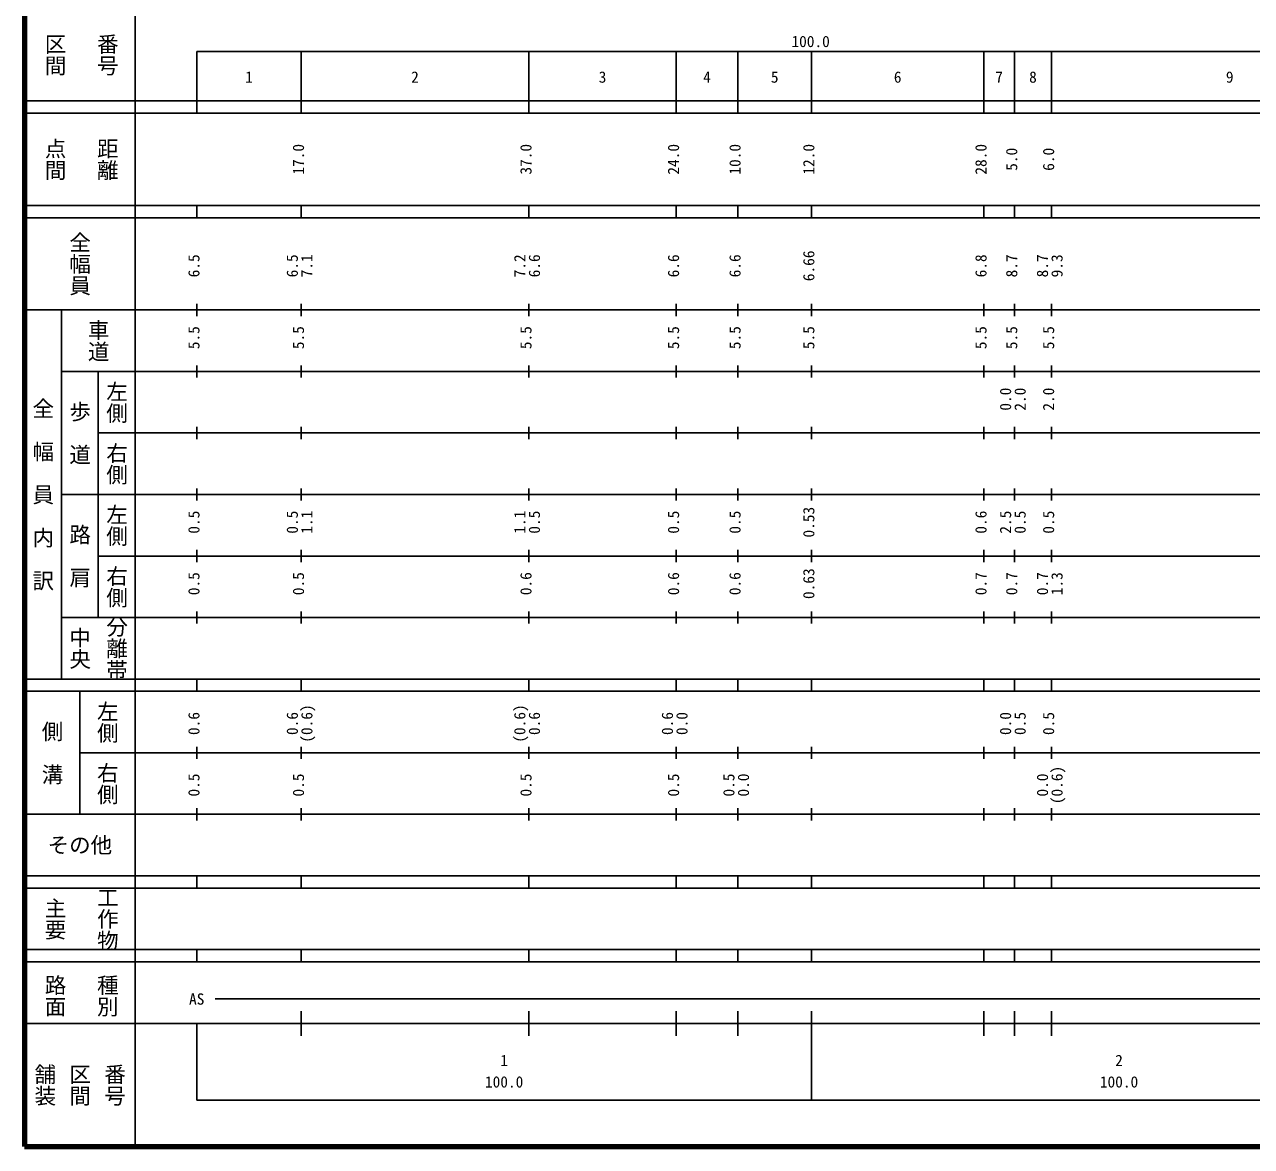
# Model space of a CAD drawing. Units: millimetres on the paper, enlarged 1000 times. Extents: x 40000 to 680000, y 20000 to 380000.
# Drawn here: x 40000 to 239538, y 20000 to 202409 of the extents above; entities that cross this region are included whole.
import ezdxf
from ezdxf.enums import TextEntityAlignment as Align

# ---------------------------------------------------------------- set-up
doc = ezdxf.new("R2010")
doc.units = ezdxf.units.MM
doc.header["$LTSCALE"] = 1000
doc.layers.add('M-TTL', color=2, linetype='Continuous', lineweight=140)
doc.layers.add('M-TTL-BAND', color=7, linetype='Continuous', lineweight=25)
doc.styles.add('@ＭＳ ゴシック', font='')
doc.styles.add('ＭＳ ゴシック', font='')
doc.styles.get('@ＭＳ ゴシック').set_extended_font_data('@MS Gothic')
doc.styles.get('ＭＳ ゴシック').set_extended_font_data('MS Gothic')

msp = doc.modelspace()

# ---------------------------------------------------------------- linework, layer by layer
at = {"layer": 'M-TTL'}
for p, q in [((40000, 380000), (40000, 20000)), ((40000, 20000), (680000, 20000))]:
    msp.add_line(p, q, dxfattribs=at)
at = {"layer": 'M-TTL-BAND'}
for p, q in [((58000, 370000), (58000, 20000)), ((68000, 198000), (579000, 198000)), ((68000, 198000), (68000, 188000)), ((85000, 188000), (85000, 198000)), ((122000, 188000), (122000, 198000)), ((146000, 188000), (146000, 198000)), ((156000, 188000), (156000, 198000)), ((168000, 188000), (168000, 198000)), ((196000, 188000), (196000, 198000)), ((201000, 188000), (201000, 198000)), ((207000, 188000), (207000, 198000)), ((40000, 190000), (579000, 190000)), ((40000, 188000), (579000, 188000)), ((40000, 173000), (579000, 173000)), ((68000, 171000), (68000, 173000)), ((85000, 171000), (85000, 173000)), ((122000, 171000), (122000, 173000)), ((146000, 171000), (146000, 173000)), ((156000, 171000), (156000, 173000)), ((168000, 171000), (168000, 173000)), ((196000, 171000), (196000, 173000)), ((201000, 171000), (201000, 173000)), ((207000, 171000), (207000, 173000)), ((40000, 171000), (579000, 171000)), ((40000, 156000), (579000, 156000)), ((46000, 96000), (46000, 156000)), ((68000, 155000), (68000, 157000)), ((85000, 155000), (85000, 157000)), ((122000, 155000), (122000, 157000)), ((146000, 155000), (146000, 157000)), ((156000, 155000), (156000, 157000)), ((168000, 155000), (168000, 157000)), ((196000, 155000), (196000, 157000)), ((201000, 155000), (201000, 157000)), ((207000, 155000), (207000, 157000)), ((46000, 146000), (579000, 146000)), ((52000, 146000), (52000, 106000)), ((68000, 145000), (68000, 147000)), ((85000, 145000), (85000, 147000)), ((122000, 145000), (122000, 147000)), ((146000, 145000), (146000, 147000)), ((156000, 145000), (156000, 147000)), ((168000, 145000), (168000, 147000)), ((196000, 145000), (196000, 147000)), ((201000, 145000), (201000, 147000)), ((207000, 145000), (207000, 147000)), ((52000, 136000), (579000, 136000)), ((68000, 135000), (68000, 137000)), ((85000, 135000), (85000, 137000)), ((122000, 135000), (122000, 137000)), ((146000, 135000), (146000, 137000)), ((156000, 135000), (156000, 137000)), ((168000, 135000), (168000, 137000)), ((196000, 135000), (196000, 137000)), ((201000, 135000), (201000, 137000)), ((207000, 135000), (207000, 137000)), ((46000, 126000), (579000, 126000)), ((68000, 125000), (68000, 127000)), ((85000, 125000), (85000, 127000)), ((122000, 125000), (122000, 127000)), ((146000, 125000), (146000, 127000)), ((156000, 125000), (156000, 127000)), ((168000, 125000), (168000, 127000)), ((196000, 125000), (196000, 127000)), ((201000, 125000), (201000, 127000)), ((207000, 125000), (207000, 127000)), ((52000, 116000), (579000, 116000)), ((68000, 115000), (68000, 117000)), ((85000, 115000), (85000, 117000)), ((122000, 115000), (122000, 117000)), ((146000, 115000), (146000, 117000)), ((156000, 115000), (156000, 117000)), ((168000, 115000), (168000, 117000)), ((196000, 115000), (196000, 117000)), ((201000, 115000), (201000, 117000)), ((207000, 115000), (207000, 117000)), ((46000, 106000), (579000, 106000)), ((68000, 105000), (68000, 107000)), ((85000, 105000), (85000, 107000)), ((122000, 105000), (122000, 107000)), ((146000, 105000), (146000, 107000)), ((156000, 105000), (156000, 107000)), ((168000, 105000), (168000, 107000)), ((196000, 105000), (196000, 107000)), ((201000, 105000), (201000, 107000)), ((207000, 105000), (207000, 107000)), ((40000, 96000), (579000, 96000)), ((68000, 94000), (68000, 96000)), ((85000, 94000), (85000, 96000)), ((122000, 94000), (122000, 96000)), ((146000, 94000), (146000, 96000)), ((156000, 94000), (156000, 96000)), ((168000, 94000), (168000, 96000)), ((196000, 94000), (196000, 96000)), ((201000, 94000), (201000, 96000)), ((207000, 94000), (207000, 96000)), ((40000, 94000), (579000, 94000)), ((49000, 94000), (49000, 74000)), ((49000, 84000), (579000, 84000)), ((68000, 83000), (68000, 85000)), ((85000, 83000), (85000, 85000)), ((122000, 83000), (122000, 85000)), ((146000, 83000), (146000, 85000)), ((156000, 83000), (156000, 85000)), ((168000, 83000), (168000, 85000)), ((196000, 83000), (196000, 85000)), ((201000, 83000), (201000, 85000)), ((207000, 83000), (207000, 85000)), ((40000, 74000), (579000, 74000)), ((68000, 73000), (68000, 75000)), ((85000, 73000), (85000, 75000)), ((122000, 73000), (122000, 75000)), ((146000, 73000), (146000, 75000)), ((156000, 73000), (156000, 75000)), ((168000, 73000), (168000, 75000)), ((196000, 73000), (196000, 75000)), ((201000, 73000), (201000, 75000)), ((207000, 73000), (207000, 75000)), ((40000, 64000), (579000, 64000)), ((68000, 62000), (68000, 64000)), ((85000, 62000), (85000, 64000)), ((122000, 62000), (122000, 64000)), ((146000, 62000), (146000, 64000)), ((156000, 62000), (156000, 64000)), ((168000, 62000), (168000, 64000)), ((196000, 62000), (196000, 64000)), ((201000, 62000), (201000, 64000)), ((207000, 62000), (207000, 64000)), ((40000, 62000), (579000, 62000)), ((40000, 52000), (579000, 52000)), ((68000, 50000), (68000, 52000)), ((85000, 50000), (85000, 52000)), ((122000, 50000), (122000, 52000)), ((146000, 50000), (146000, 52000)), ((156000, 50000), (156000, 52000)), ((168000, 50000), (168000, 52000)), ((196000, 50000), (196000, 52000)), ((201000, 50000), (201000, 52000)), ((207000, 50000), (207000, 52000)), ((40000, 50000), (579000, 50000)), ((71000, 44000), (541000, 44000)), ((85000, 38000), (85000, 42000)), ((122000, 38000), (122000, 42000)), ((146000, 38000), (146000, 42000)), ((156000, 38000), (156000, 42000)), ((168000, 27500), (168000, 42000)), ((196000, 38000), (196000, 42000)), ((201000, 38000), (201000, 42000)), ((207000, 38000), (207000, 42000)), ((40000, 40000), (579000, 40000)), ((68000, 40000), (68000, 27500)), ((68000, 27500), (579000, 27500))]:
    msp.add_line(p, q, dxfattribs=at)

# ---------------------------------------------------------------- texts
at = {"layer": 'M-TTL-BAND', "style": '@ＭＳ ゴシック'}
for s, p in [('区間', (45000, 197500)), ('番号', (53500, 197500)), ('点間', (45000, 180500)), ('距離', (53500, 180500)), ('全幅員', (49000, 163500)), ('車道', (52000, 151000)), ('左側', (55000, 141000)), ('全\u3000幅\u3000員\u3000内\u3000訳', (43000, 126000)), ('歩\u3000道', (49000, 136000)), ('右側', (55000, 131000)), ('左側', (55000, 121000)), ('路\u3000肩', (49000, 116000)), ('右側', (55000, 111000)), ('分離帯', (55000, 101000)), ('中央', (49000, 101000)), ('左側', (53500, 89000)), ('側\u3000溝', (44500, 84000)), ('右側', (53500, 79000)), ('主要', (45000, 57000)), ('工作物', (53500, 57000)), ('路面', (45000, 44500)), ('種別', (53500, 44500)), ('舗装', (43333, 30000)), ('区間', (49000, 30000)), ('番号', (54667, 30000))]:
    msp.add_text(s, height=2566, rotation=270, dxfattribs=at).set_placement(p, align=Align.MIDDLE_CENTER)
at = {"layer": 'M-TTL-BAND', "style": 'ＭＳ ゴシック'}
for s, p in [('100.0', (167844, 198195)), ('1', (76500, 192405)), ('2', (103500, 192405)), ('3', (134000, 192405)), ('4', (151000, 192405)), ('5', (162000, 192405)), ('6', (182000, 192405)), ('7', (198500, 192405)), ('8', (204000, 192405)), ('9', (236000, 192405)), ('AS', (68000, 42500)), ('1', (118000, 32523)), ('2', (218000, 32523)), ('100.0', (118000, 29033)), ('100.0', (218000, 29033))]:
    msp.add_text(s, height=1833, dxfattribs=at).set_placement(p, align=Align.BOTTOM_CENTER)
for s, p in [('17.0', (86000, 180500)), ('37.0', (123000, 180500)), ('24.0', (147000, 180500)), ('10.0', (157000, 180500)), ('12.0', (169000, 180500)), ('28.0', (197000, 180500)), ('5.0', (202000, 180500)), ('6.0', (208000, 180500)), ('6.5', (69000, 163174)), ('6.5', (85000, 163174)), ('7.1', (87370, 163174)), ('7.2', (122000, 163174)), ('6.6', (124370, 163174)), ('6.6', (147000, 163174)), ('6.6', (157000, 163174)), ('6.66', (169000, 163174)), ('6.8', (197000, 163174)), ('8.7', (202000, 163174)), ('8.7', (207000, 163174)), ('9.3', (209370, 163174)), ('5.5', (69000, 151500)), ('5.5', (86000, 151500)), ('5.5', (123000, 151500)), ('5.5', (147000, 151500)), ('5.5', (157000, 151500)), ('5.5', (169000, 151500)), ('5.5', (197000, 151500)), ('5.5', (202000, 151500)), ('5.5', (208000, 151500)), ('0.0', (201000, 141500)), ('2.0', (203370, 141500)), ('2.0', (208000, 141500)), ('0.53', (169000, 121500)), ('0.5', (69000, 121500)), ('0.5', (85000, 121500)), ('1.1', (87370, 121500)), ('1.1', (122000, 121500)), ('0.5', (124370, 121500)), ('0.5', (147000, 121500)), ('0.5', (157000, 121500)), ('0.6', (197000, 121500)), ('2.5', (201000, 121500)), ('0.5', (203370, 121500)), ('0.5', (208000, 121500)), ('0.63', (169000, 111500)), ('0.5', (69000, 111500)), ('0.5', (86000, 111500)), ('0.6', (123000, 111500)), ('0.6', (147000, 111500)), ('0.6', (157000, 111500)), ('0.7', (197000, 111500)), ('0.7', (202000, 111500)), ('0.7', (207000, 111500)), ('1.3', (209370, 111500)), ('0.6', (69000, 88764)), ('0.6', (85000, 88764)), ('(0.6)', (87370, 88764)), ('(0.6)', (122000, 88764)), ('0.6', (124370, 88764)), ('0.6', (146000, 88764)), ('0.0', (148370, 88764)), ('0.0', (201000, 88764)), ('0.5', (203370, 88764)), ('0.5', (208000, 88764)), ('0.5', (69000, 78764)), ('0.5', (86000, 78764)), ('0.5', (123000, 78764)), ('0.5', (147000, 78764)), ('0.5', (156000, 78764)), ('0.0', (158370, 78764)), ('0.0', (207000, 78764)), ('(0.6)', (209370, 78764))]:
    msp.add_text(s, height=1833, rotation=90, dxfattribs=at).set_placement(p, align=Align.BOTTOM_CENTER)
msp.add_text('その他', height=2566, dxfattribs=at).set_placement((49000, 69000), align=Align.MIDDLE_CENTER)

doc.saveas('drawing.dxf')
